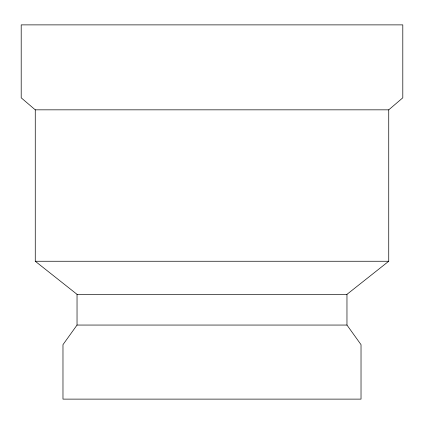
<?xml version="1.0" encoding="UTF-8"?>
<svg xmlns="http://www.w3.org/2000/svg" width="424" height="424" viewBox="0 0 424 424"><rect width="100%" height="100%" fill="white"/><g stroke="black" fill="none" stroke-linecap="round" stroke-linejoin="round"><path stroke-width="0.64" d="M388.739 109.837L388.739 261.253L346.964 294.346L346.964 325.054L361.025 344.659L361.025 399.122L62.975 399.122L62.975 344.659L77.035 325.054L77.035 294.346L35.261 261.253L35.261 109.837L21.2 97.812L21.2 24.878L402.8 24.878L402.8 97.812L388.739 109.837L35.261 109.837M35.261 261.253L388.739 261.253M77.035 294.346L346.964 294.346M77.035 325.054L346.964 325.054"/></g></svg>
